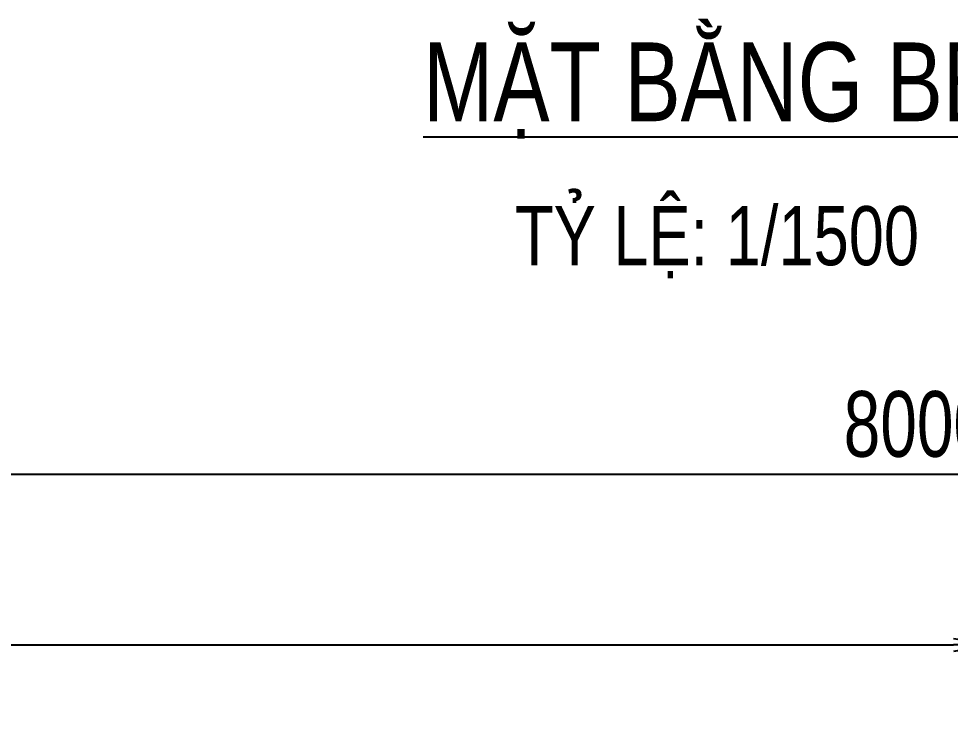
# Model space of a CAD drawing. Extents: x 3412 to 1212600, y 2456 to 246916.
# Drawn here: x 735309 to 806291, y 192931 to 246916 of the extents above; entities that cross this region are included whole.
import ezdxf
from ezdxf.enums import TextEntityAlignment as Align

# ---------------------------------------------------------------- set-up
doc = ezdxf.new("R2010")
doc.units = 0
doc.header["$LTSCALE"] = 20
doc.header["$MEASUREMENT"] = 0
doc.layers.get('0').update_dxf_attribs({"linetype": 'CONTINUOUS'})
doc.layers.get('DEFPOINTS').update_dxf_attribs({"linetype": 'CONTINUOUS'})
doc.layers.add('DIM', color=4, linetype='CONTINUOUS')
doc.layers.add('Text-Vie', color=4, linetype='CONTINUOUS')
doc.styles.add('VNROMANS', font='vn_vni.shx', dxfattribs={"width": 0.75, "bigfont": 'bigfont.shx'})
doc.dimstyles.new('D2000', dxfattribs={"dimscale": 2000, "dimtxt": 2.5, "dimasz": 1.5, "dimexe": 1, "dimexo": 0, "dimgap": 0.65, "dimtad": 1, "dimdec": 0, "dimzin": 12, "dimdsep": 46, "dimtxsty": 'VNROMANS', "dimblk1": 'OPEN', "dimblk2": 'OPEN', "dimsah": 1, "dimcen": -1, "dimclrd": 4, "dimclre": 4, "dimclrt": 4, "dimadec": 0, "dimazin": 0, "dimtfac": 1, "dimtdec": 0, "dimtmove": 2, "dimatfit": 3, "dimldrblk": 'OPEN', "dimfxl": 1, "dimtolj": 1, "dimtzin": 12, "dimarcsym": 0})

# ---------------------------------------------------------------- blocks, each defined once
blk = doc.blocks.new('_OPEN')
at = {"color": 0, "linetype": 'ByBlock'}
for p, q in [((-1, 0.1666666666666667), (0, 0)), ((0, 0), (-1, -0.1666666666666667)), ((0, 0), (-1, 0))]:
    blk.add_line(p, q, dxfattribs=at)
blk = doc.blocks.new('*D76')
at = {"layer": 'DEFPOINTS', "color": 0, "transparency": 16777216}
for p in [(809538.4115504627, 199207.3043911278), (609538.4115504534, 192931.3275605803), (809538.4115504627, 192931.3275605803)]:
    blk.add_point(p, dxfattribs=at)
at = {"layer": 'DIM', "color": 4, "lineweight": -2, "transparency": 16777216}
for p, q in [((609538.4115504534, 192931.3275605803), (609538.4115504534, 201207.3043911278)), ((809538.4115504627, 192931.3275605803), (809538.4115504627, 201207.3043911278)), ((612538.4115504534, 199207.3043911278), (806538.4115504627, 199207.3043911278))]:
    blk.add_line(p, q, dxfattribs=at)
at = {"layer": 'DIM', "color": 4, "lineweight": -2, "transparency": 16777216, "xscale": 3000, "yscale": 3000, "zscale": 3000, "rotation": 180}
blk.add_blockref('_OPEN', (609538.4115504534, 199207.3043911278), dxfattribs=at)
at = {"layer": 'DIM', "color": 4, "lineweight": -2, "transparency": 16777216, "xscale": 3000, "yscale": 3000, "zscale": 3000}
blk.add_blockref('_OPEN', (809538.4115504627, 199207.3043911278), dxfattribs=at)
at = {"layer": 'DIM', "color": 4, "transparency": 16777216, "insert": (709538.411550458, 203007.3043911278), "char_height": 5000, "attachment_point": 5, "style": 'VNROMANS'}
blk.add_mtext('\\A1;200000', dxfattribs=at)
blk = doc.blocks.new('*D79')
at = {"layer": 'DEFPOINTS', "color": 0, "transparency": 16777216}
for p in [(1206528.411550466, 212209.2901253914), (406528.4115504627, 192931.3275605803), (1206528.411550466, 192931.3275605803)]:
    blk.add_point(p, dxfattribs=at)
at = {"layer": 'DIM', "color": 4, "lineweight": -2, "transparency": 16777216}
for p, q in [((406528.4115504627, 192931.3275605803), (406528.4115504627, 214209.2901253914)), ((1206528.411550466, 192931.3275605803), (1206528.411550466, 214209.2901253914)), ((409528.4115504627, 212209.2901253914), (1203528.411550466, 212209.2901253914))]:
    blk.add_line(p, q, dxfattribs=at)
at = {"layer": 'DIM', "color": 4, "lineweight": -2, "transparency": 16777216, "xscale": 3000, "yscale": 3000, "zscale": 3000, "rotation": 180}
blk.add_blockref('_OPEN', (406528.4115504627, 212209.2901253914), dxfattribs=at)
at = {"layer": 'DIM', "color": 4, "lineweight": -2, "transparency": 16777216, "xscale": 3000, "yscale": 3000, "zscale": 3000}
blk.add_blockref('_OPEN', (1206528.411550466, 212209.2901253914), dxfattribs=at)
at = {"layer": 'DIM', "color": 4, "transparency": 16777216, "insert": (806528.4115504643, 216009.2901253914), "char_height": 5000, "attachment_point": 5, "style": 'VNROMANS'}
blk.add_mtext('\\A1;800000', dxfattribs=at)

msp = doc.modelspace()

# ---------------------------------------------------------------- texts
at = {"layer": 'Text-Vie', "color": 3, "style": 'VNROMANS', "width": 0.8}
msp.add_text('%%UMAËT BAÈNG BEÁN', height=6000, dxfattribs=at).set_placement((790382.4413170177, 242346.994037397), align=Align.MIDDLE)
at = {"layer": 'Text-Vie', "color": 6, "style": 'VNROMANS', "width": 0.8}
msp.add_text('TYÛ LEÄ: 1/1500', height=4500, dxfattribs=at).set_placement((773127.0398409725, 230383.3371335508), align=Align.MIDDLE_LEFT)

# ---------------------------------------------------------------- dimensions: what is measured, and where the dimension line sits
at = {"layer": 'DIM'}
for base, p1, p2, picture, middle in [((1206528.411550466, 212209.2901253914), (406528.4115504627, 192931.3275605803), (1206528.411550466, 192931.3275605803), '*D79', (806528.4115504643, 216009.2901253914)), ((809538.4115504627, 199207.3043911278), (609538.4115504534, 192931.3275605803), (809538.4115504627, 192931.3275605803), '*D76', (709538.411550458, 203007.3043911278))]:
    dim = msp.add_linear_dim(base=base, p1=p1, p2=p2, dimstyle='D2000', override={"dimzin": 1}, dxfattribs=at)
    dim.commit()
    dim.dimension.update_dxf_attribs({"geometry": picture, "text_midpoint": middle})

doc.saveas('drawing.dxf')
